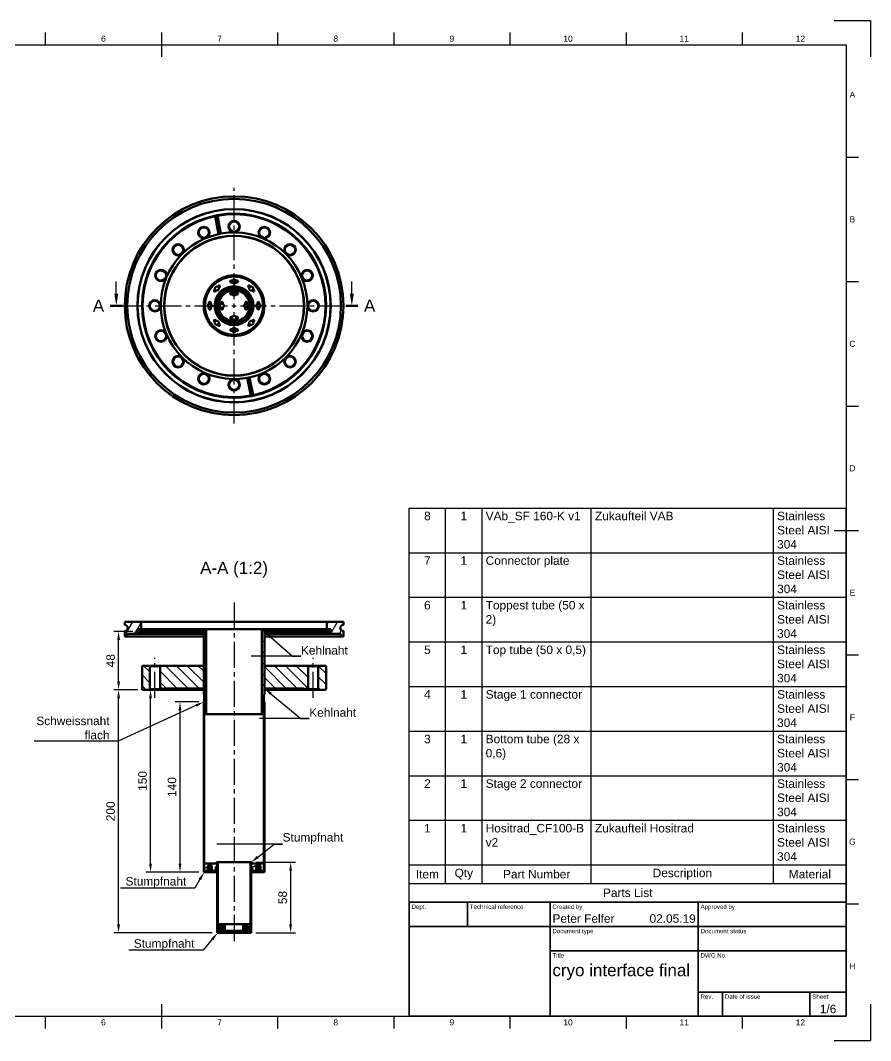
# Model space of a CAD drawing. Header units: millimetres. Extents: x 0 to 594, y 0 to 420.
# Drawn here: x 243.9 to 594, y 0 to 420 of the extents above; entities that cross this region are included whole.
import ezdxf
from ezdxf import colors
from ezdxf.entities.mleader import LeaderData, LeaderLine
from ezdxf.enums import TextEntityAlignment as Align
from ezdxf.math import Vec2, Vec3

# ---------------------------------------------------------------- set-up
doc = ezdxf.new("R2010")
doc.units = ezdxf.units.MM
doc.header["$LTSCALE"] = 0.75
doc.linetypes.add('CENTER2', pattern=[28.575, 19.05, -3.175, 3.175, -3.175])
for name, color, linetype, lineweight in [('Border', 7, 'Continuous', 25), ('FD_Dimensions', 7, 'Continuous', 25), ('Hatching', 7, 'Continuous', 25), ('Leaders', 7, 'Continuous', 25), ('Parts Lists', 7, 'Continuous', 25), ('Section Lines', 7, 'Continuous', 25), ('Smart Centers', 7, 'CENTER2', 25), ('TitleBlock', 7, 'Continuous', 35), ('View Labels', 7, 'Continuous', 25), ('Visible', 7, 'Continuous', 50)]:
    doc.layers.add(name, color=color, linetype=linetype, lineweight=lineweight)
doc.styles.add('FusionTitle', font='')
doc.styles.get("Standard").update_dxf_attribs({"font": 'arial.ttf'})
doc.styles.get('FusionTitle').set_extended_font_data('Arial Unicode MS')
doc.dimstyles.new('Dim-ISO-25', dxfattribs={"dimtxt": 3.5, "dimasz": 3.5, "dimexe": 2, "dimexo": 2, "dimgap": 1.5, "dimtad": 1, "dimzin": 12, "dimdsep": 46, "dimtxsty": 'Standard', "dimcen": 0, "dimazin": 3, "dimtp": 0.1, "dimtm": 0.1, "dimtfac": 0.714, "dimtmove": 0, "dimatfit": 3, "dimfxl": 1, "dimtzin": 12, "dimarcsym": 0})

# ---------------------------------------------------------------- blocks, each defined once
blk = doc.blocks.new('ISO_TITLEBLOCK')
at = {"layer": 'TitleBlock'}
for p, q in [((0, 47), (-180, 47)), ((-180, 47), (-180, 0)), ((-156, 37), (-156, 47)), ((-122, 0), (-122, 47)), ((-61, 0), (-61, 47)), ((0, 0), (0, 47)), ((-180, 37), (0, 37)), ((-122, 27), (0, 27)), ((-61, 10), (0, 10)), ((-51, 0), (-51, 10)), ((-15, 0), (-15, 10)), ((-180, 0), (0, 0))]:
    blk.add_line(p, q, dxfattribs=at)
at = {"layer": 'TitleBlock', "style": 'FusionTitle'}
for s, p in [('Dept.', (-179, 46)), ('Technical reference', (-155, 46)), ('Created by', (-121, 46)), ('Approved by', (-60, 46)), ('Document type', (-121, 36)), ('Document status', (-60, 36)), ('Title', (-121, 26)), ('DWG No.', (-60, 26)), ('Rev.', (-60, 9)), ('Date of issue', (-50, 9)), ('Sheet', (-14, 9))]:
    blk.add_text(s, height=1.8, dxfattribs=at).set_placement(p, align=Align.TOP_LEFT)
for tag, p, height in [('DEPT', (-179, 38.5), 3.5), ('TECHNICAL_REFERENCE', (-155, 38.5), 3.5), ('CREATED_BY', (-121, 38.5), 3.5), ('APPROVED_BY', (-60, 38.5), 3.5), ('DOCUMENT_TYPE', (-121, 28.5), 3.5), ('DOCUMENT_STATUS', (-60, 28.5), 3.5), ('TITLE_1', (-121, 16.5), 5), ('TITLE_2', (-121, 9), 5), ('TITLE_3', (-121, 1.5), 5), ('DATE_OF_ISSUE', (-50, 1.5), 3.5)]:
    blk.add_attdef(tag, p, '', height=height, dxfattribs=at)
for tag, p in [('CREATED_DATE', (-62, 38.5)), ('APPROVED_DATE', (-1, 38.5))]:
    blk.add_attdef(tag, text='', height=3.5, dxfattribs=at).set_placement(p, align=Align.RIGHT)
for tag, height, p in [('DRAWING_NUMBER', 5, (-30.5, 16.6)), ('REV', 3.5, (-56, 3.1)), ('SHEET', 3.5, (-7.5, 3.1))]:
    blk.add_attdef(tag, text='', height=height, dxfattribs=at).set_placement(p, align=Align.MIDDLE)
blk = doc.blocks.new('*U5')
at = {"layer": 'Smart Centers', "color": 0, "ltscale": 0.75, "transparency": 16777216}
for p, q in [((0, 2.678906), (0, 48.5)), ((-48.5, 0), (-2.678906, 0)), ((2.678906, 0), (48.5, 0)), ((0, -48.5), (0, -2.678906))]:
    blk.add_line(p, q, dxfattribs=at)
at = {"layer": 'Smart Centers', "color": 0, "linetype": 'Continuous', "ltscale": 0.75, "transparency": 16777216}
for p, q in [((-0.892969, 0), (0.892969, 0)), ((0, -0.892969), (0, 0.892969))]:
    blk.add_line(p, q, dxfattribs=at)
blk = doc.blocks.new('ISO_A2_SHEET')
at = {"layer": 'Border'}
for p, q in [((579, 420), (594, 420)), ((594, 420), (594, 405)), ((254.1667, 415), (254.1667, 410)), ((302, 415), (302, 405)), ((349.8333, 415), (349.8333, 410)), ((397.6666, 415), (397.6666, 410)), ((445.4999, 415), (445.4999, 410)), ((493.3332, 415), (493.3332, 410)), ((541.1665, 415), (541.1665, 410)), ((20, 410), (584, 410)), ((584, 410), (584, 10)), ((584, 363.75), (589, 363.75)), ((584, 312.5), (589, 312.5)), ((584, 261.25), (589, 261.25)), ((579, 210), (589, 210)), ((584, 158.75), (589, 158.75)), ((584, 107.5), (589, 107.5)), ((584, 56.25), (589, 56.25)), ((302, 15), (302, 5)), ((594, 15), (594, 0)), ((20, 10), (584, 10)), ((254.1667, 10), (254.1667, 5)), ((349.8333, 10), (349.8333, 5)), ((397.6666, 10), (397.6666, 5)), ((445.4999, 10), (445.4999, 5)), ((493.3332, 10), (493.3332, 5)), ((541.1665, 10), (541.1665, 5)), ((579, 0), (594, 0))]:
    blk.add_line(p, q, dxfattribs=at)
at = {"layer": 'Border', "style": 'FusionTitle'}
for s, p in [('6', (278.08335, 412.5)), ('7', (325.91665, 412.5)), ('8', (373.74995, 412.5)), ('9', (421.58325, 412.5)), ('10', (469.41655, 412.5)), ('11', (517.24985, 412.5)), ('12', (565.08315, 412.5)), ('A', (586.5, 389.375)), ('B', (586.5, 338.125)), ('C', (586.5, 286.875)), ('D', (586.5, 235.625)), ('E', (586.5, 184.375)), ('F', (586.5, 133.125)), ('G', (586.5, 81.875)), ('H', (586.5, 30.625)), ('6', (278.08335, 7.5)), ('7', (325.91665, 7.5)), ('8', (373.74995, 7.5)), ('9', (421.58325, 7.5)), ('10', (469.41655, 7.5)), ('11', (517.24985, 7.5)), ('12', (565.08315, 7.5))]:
    blk.add_text(s, height=2.5, dxfattribs=at).set_placement(p, align=Align.MIDDLE)
blk = doc.blocks.new('*T7')
at = {"layer": 'Parts Lists', "color": 0, "linetype": 'ByBlock', "lineweight": -2, "transparency": 16777216}
for p, q in [((0, 162.232833), (180, 162.232833)), ((0, 0), (0, 162.232833)), ((15, 7.666667), (15, 162.232833)), ((30, 7.666667), (30, 162.232833)), ((75, 7.666667), (75, 162.232833)), ((150, 7.666667), (150, 162.232833)), ((180, 0), (180, 162.232833)), ((0, 143.870396), (180, 143.870396)), ((0, 125.507958), (180, 125.507958)), ((0, 107.145521), (180, 107.145521)), ((0, 88.783083), (180, 88.783083)), ((0, 70.420646), (180, 70.420646)), ((0, 52.058208), (180, 52.058208)), ((0, 33.695771), (180, 33.695771)), ((0, 15.333333), (180, 15.333333)), ((0, 7.666667), (180, 7.666667)), ((0, 0), (180, 0))]:
    blk.add_line(p, q, dxfattribs=at)
at = {"layer": 'Parts Lists', "color": 0, "transparency": 16777216, "char_height": 3.5}
for s, insert, width, attachment_point in [('8', (7.5, 160.732833), 12, 2), ('1', (22.5, 160.732833), 12, 2), ('VAb_SF 160-K v1', (31.5, 160.732833), 42, 1), ('Zukaufteil VAB', (76.5, 160.732833), 72, 1), ('Stainless Steel AISI 304', (151.5, 160.732833), 27, 1), ('7', (7.5, 142.370396), 12, 2), ('1', (22.5, 142.370396), 12, 2), ('Connector plate', (31.5, 142.370396), 42, 1), ('Stainless Steel AISI 304', (151.5, 142.370396), 27, 1), ('6', (7.5, 124.007958), 12, 2), ('1', (22.5, 124.007958), 12, 2), ('Toppest tube (50 x 2)', (31.5, 124.007958), 42, 1), ('Stainless Steel AISI 304', (151.5, 124.007958), 27, 1), ('5', (7.5, 105.645521), 12, 2), ('1', (22.5, 105.645521), 12, 2), ('Top tube (50 x 0,5)', (31.5, 105.645521), 42, 1), ('Stainless Steel AISI 304', (151.5, 105.645521), 27, 1), ('4', (7.5, 87.283083), 12, 2), ('1', (22.5, 87.283083), 12, 2), ('Stage 1 connector', (31.5, 87.283083), 42, 1), ('Stainless Steel AISI 304', (151.5, 87.283083), 27, 1), ('3', (7.5, 68.920646), 12, 2), ('1', (22.5, 68.920646), 12, 2), ('Bottom tube (28 x 0,6)', (31.5, 68.920646), 42, 1), ('Stainless Steel AISI 304', (151.5, 68.920646), 27, 1), ('2', (7.5, 50.558208), 12, 2), ('1', (22.5, 50.558208), 12, 2), ('Stage 2 connector', (31.5, 50.558208), 42, 1), ('Stainless Steel AISI 304', (151.5, 50.558208), 27, 1), ('1', (7.5, 32.195771), 12, 2), ('1', (22.5, 32.195771), 12, 2), ('Hositrad_CF100-B v2', (31.5, 32.195771), 42, 1), ('Zukaufteil Hositrad', (76.5, 32.195771), 72, 1), ('Stainless Steel AISI 304', (151.5, 32.195771), 27, 1), ('Item', (7.5, 11.5), 12, 5), ('Qty', (22.5, 11.5), 12, 5), ('Part Number', (52.5, 11.5), 42, 5), ('Description', (112.5, 11.5), 72, 5), ('Material', (165, 11.5), 27, 5), ('Parts List', (90, 3.833333), 177, 5)]:
    blk.add_mtext(s, dxfattribs=dict(at, insert=insert, width=width, attachment_point=attachment_point))
blk = doc.blocks.new('*U9')
at = {"layer": 'Smart Centers', "color": 0, "ltscale": 0.75, "transparency": 16777216}
blk.add_line((0, 75.900145), (0, -64.41277), dxfattribs=at)
blk = doc.blocks.new('*D18')
at = {"layer": 'Defpoints', "color": 0, "transparency": 16777216}
for p in [(319.396125, 139.396364), (309.625062, 69.396364), (319.396125, 69.396364)]:
    blk.add_point(p, dxfattribs=at)
at = {"layer": 'FD_Dimensions', "lineweight": -2, "transparency": 16777216}
for p, q in [((317.396125, 139.396364), (307.625062, 139.396364)), ((309.625062, 135.896364), (309.625062, 72.896364)), ((317.396125, 69.396364), (307.625062, 69.396364))]:
    blk.add_line(p, q, dxfattribs=at)
at = {"layer": 'FD_Dimensions', "transparency": 16777216}
for points in [[(309.041729, 135.896364), (310.208395, 135.896364), (309.625062, 139.396364)], [(309.041729, 72.896364), (310.208395, 72.896364), (309.625062, 69.396364)]]:
    blk.add_solid(points, dxfattribs=at)
at = {"layer": 'FD_Dimensions', "color": 0, "transparency": 16777216, "insert": (306.338057, 104.396364), "char_height": 3.5, "attachment_point": 5, "rotation": 90}
blk.add_mtext('140', dxfattribs=at)
blk = doc.blocks.new('*D19')
at = {"layer": 'Defpoints', "color": 0, "transparency": 16777216}
for p in [(338.896125, 73.396364), (338.896125, 44.396364), (355.184186, 44.396364)]:
    blk.add_point(p, dxfattribs=at)
at = {"layer": 'FD_Dimensions', "lineweight": -2, "transparency": 16777216}
for p, q in [((340.896125, 73.396364), (357.184186, 73.396364)), ((355.184186, 69.896364), (355.184186, 47.896364)), ((340.896125, 44.396364), (357.184186, 44.396364))]:
    blk.add_line(p, q, dxfattribs=at)
at = {"layer": 'FD_Dimensions', "transparency": 16777216}
for points in [[(354.600853, 69.896364), (355.767519, 69.896364), (355.184186, 73.396364)], [(354.600853, 47.896364), (355.767519, 47.896364), (355.184186, 44.396364)]]:
    blk.add_solid(points, dxfattribs=at)
at = {"layer": 'FD_Dimensions', "color": 0, "transparency": 16777216, "insert": (351.897181, 58.896364), "char_height": 3.5, "attachment_point": 5, "rotation": 90}
blk.add_mtext('58', dxfattribs=at)
blk = doc.blocks.new('*D20')
at = {"layer": 'Defpoints', "color": 0, "transparency": 16777216}
for p in [(296.971125, 144.396364), (297.508379, 144.396364), (319.396125, 69.396364)]:
    blk.add_point(p, dxfattribs=at)
at = {"layer": 'FD_Dimensions', "lineweight": -2, "transparency": 16777216}
for p, q in [((298.971125, 144.396364), (299.508379, 144.396364)), ((297.508379, 72.896364), (297.508379, 140.896364)), ((317.396125, 69.396364), (295.508379, 69.396364))]:
    blk.add_line(p, q, dxfattribs=at)
at = {"layer": 'FD_Dimensions', "transparency": 16777216}
for points in [[(296.925046, 140.896364), (298.091712, 140.896364), (297.508379, 144.396364)], [(296.925046, 72.896364), (298.091712, 72.896364), (297.508379, 69.396364)]]:
    blk.add_solid(points, dxfattribs=at)
at = {"layer": 'FD_Dimensions', "color": 0, "transparency": 16777216, "insert": (294.221374, 106.896364), "char_height": 3.5, "attachment_point": 5, "rotation": 90}
blk.add_mtext('150', dxfattribs=at)
blk = doc.blocks.new('*D21')
at = {"layer": 'Defpoints', "color": 0, "transparency": 16777216}
for p in [(284.34663, 144.396364), (294.246125, 144.396364), (324.896125, 44.396364)]:
    blk.add_point(p, dxfattribs=at)
at = {"layer": 'FD_Dimensions', "lineweight": -2, "transparency": 16777216}
for p, q in [((292.246125, 144.396364), (282.34663, 144.396364)), ((284.34663, 47.896364), (284.34663, 140.896364)), ((322.896125, 44.396364), (282.34663, 44.396364))]:
    blk.add_line(p, q, dxfattribs=at)
at = {"layer": 'FD_Dimensions', "transparency": 16777216}
for points in [[(283.763297, 140.896364), (284.929963, 140.896364), (284.34663, 144.396364)], [(283.763297, 47.896364), (284.929963, 47.896364), (284.34663, 44.396364)]]:
    blk.add_solid(points, dxfattribs=at)
at = {"layer": 'FD_Dimensions', "color": 0, "transparency": 16777216, "insert": (281.059625, 94.396364), "char_height": 3.5, "attachment_point": 5, "rotation": 90}
blk.add_mtext('200', dxfattribs=at)
blk = doc.blocks.new('*D22')
at = {"layer": 'Defpoints', "color": 0, "transparency": 16777216}
for p in [(284.34663, 168.396364), (292.146125, 168.396364), (294.246125, 144.396364)]:
    blk.add_point(p, dxfattribs=at)
at = {"layer": 'FD_Dimensions', "lineweight": -2, "transparency": 16777216}
for p, q in [((290.146125, 168.396364), (282.34663, 168.396364)), ((284.34663, 147.896364), (284.34663, 164.896364)), ((292.246125, 144.396364), (282.34663, 144.396364))]:
    blk.add_line(p, q, dxfattribs=at)
at = {"layer": 'FD_Dimensions', "transparency": 16777216}
for points in [[(283.763297, 164.896364), (284.929963, 164.896364), (284.34663, 168.396364)], [(283.763297, 147.896364), (284.929963, 147.896364), (284.34663, 144.396364)]]:
    blk.add_solid(points, dxfattribs=at)
at = {"layer": 'FD_Dimensions', "color": 0, "transparency": 16777216, "insert": (281.059625, 156.396364), "char_height": 3.5, "attachment_point": 5, "rotation": 90}
blk.add_mtext('48', dxfattribs=at)
blk = doc.blocks.new('*U15')
at = {"layer": 'Smart Centers', "color": 0, "ltscale": 0.75, "transparency": 16777216}
blk.add_line((0, -8.225), (0, 8.225), dxfattribs=at)
blk = doc.blocks.new('*U16')
at = {"layer": 'Smart Centers', "color": 0, "ltscale": 0.75, "transparency": 16777216}
blk.add_line((0, -8.225), (0, 8.225), dxfattribs=at)

msp = doc.modelspace()

# ---------------------------------------------------------------- hatches: boundary and pattern name
at = {"layer": 'Hatching'}
h = msp.add_hatch(dxfattribs=at)
h.set_pattern_fill('ANSI31', color=256, angle=15, style=0)
edge = h.paths.add_edge_path(flags=0)
edge.add_line((287.8961, 167.3964), (292.0961, 167.3964))
edge.add_line((292.0961, 167.3964), (292.0961, 169.3964))
edge.add_line((292.0961, 169.3964), (292.1461, 169.3964))
edge.add_line((292.1461, 169.3964), (293.6461, 169.3964))
edge.add_line((293.6461, 169.3964), (293.6461, 172.3964))
edge.add_line((293.6461, 172.3964), (286.8961, 172.3964))
edge.add_line((286.8961, 172.3964), (286.8961, 171.1464))
edge.add_ellipse((286.8961, 169.8964), major_axis=(0, 1.25), ratio=1, start_angle=180, end_angle=360, ccw=False)
edge.add_line((286.8961, 168.6464), (286.8961, 166.3964))
edge.add_line((286.8961, 166.3964), (287.8961, 166.3964))
edge.add_line((287.8961, 166.3964), (287.8961, 167.3964))
edge = h.paths.add_edge_path(flags=0)
edge.add_line((371.6961, 167.3964), (375.8961, 167.3964))
edge.add_line((375.8961, 167.3964), (375.8961, 166.3964))
edge.add_line((375.8961, 166.3964), (376.8961, 166.3964))
edge.add_line((376.8961, 166.3964), (376.8961, 168.6464))
edge.add_ellipse((376.8961, 169.8964), major_axis=(0, -1.25), ratio=1, start_angle=180, end_angle=360, ccw=False)
edge.add_line((376.8961, 171.1464), (376.8961, 172.3964))
edge.add_line((376.8961, 172.3964), (370.1461, 172.3964))
edge.add_line((370.1461, 172.3964), (370.1461, 169.3964))
edge.add_line((370.1461, 169.3964), (371.6461, 169.3964))
edge.add_line((371.6461, 169.3964), (371.6961, 169.3964))
edge.add_line((371.6961, 169.3964), (371.6961, 167.3964))
h = msp.add_hatch(dxfattribs=at)
h.set_pattern_fill('ANSI31', color=256, angle=90, style=0)
h.paths.add_polyline_path([(292.1461, 168.3964), (319.3961, 168.3964), (319.3961, 169.3964), (293.6461, 169.3964), (292.1461, 169.3964)], flags=0)
h.paths.add_polyline_path([(344.3961, 168.3964), (371.6461, 168.3964), (371.6461, 169.3964), (370.1461, 169.3964), (344.3961, 169.3964)], flags=0)
h = msp.add_hatch(dxfattribs=at)
h.set_pattern_fill('ANSI31', color=256, style=0)
h.paths.add_polyline_path([(319.3961, 142.4964), (319.6461, 142.4964), (319.6461, 139.3964), (319.6461, 134.3964), (320.3961, 134.3964), (320.3961, 169.3964), (319.3961, 169.3964), (319.3961, 168.3964), (319.3961, 154.3464), (319.3961, 144.9964)], flags=0)
h.paths.add_polyline_path([(344.1461, 142.4964), (344.3961, 142.4964), (344.3961, 144.9964), (344.3961, 154.3464), (344.3961, 168.3964), (344.3961, 169.3964), (343.3961, 169.3964), (343.3961, 134.3964), (344.1461, 134.3964), (344.1461, 139.3964)], flags=0)
h = msp.add_hatch(dxfattribs=at)
h.set_pattern_fill('ANSI31', color=256, angle=90, style=0)
edge = h.paths.add_edge_path(flags=0)
edge.add_line((362.1211, 144.3964), (362.3711, 144.6464))
edge.add_line((362.3711, 144.6464), (362.3711, 154.0964))
edge.add_line((362.3711, 154.0964), (362.1211, 154.3464))
edge.add_line((362.1211, 154.3464), (344.3961, 154.3464))
edge.add_line((344.3961, 154.3464), (344.3961, 144.9964))
edge.add_line((344.3961, 144.9964), (360.6119, 144.9964))
edge.add_line((360.6119, 144.9964), (360.7211, 144.6964))
edge.add_line((360.7211, 144.6964), (361.9369, 145.1389))
edge.add_ellipse((361.9711, 145.0449), major_axis=(-0.0342, 0.094), ratio=1, start_angle=250, end_angle=360, ccw=False)
edge.add_line((362.0711, 145.0449), (362.0711, 144.3964))
edge.add_line((362.0711, 144.3964), (362.1211, 144.3964))
edge = h.paths.add_edge_path(flags=0)
edge.add_line((301.4211, 144.6464), (301.6711, 144.3964))
edge.add_line((301.6711, 144.3964), (301.7211, 144.3964))
edge.add_line((301.7211, 144.3964), (301.7211, 145.0449))
edge.add_ellipse((301.8211, 145.0449), major_axis=(-0.1, 0), ratio=1, start_angle=250, end_angle=360, ccw=False)
edge.add_line((301.8553, 145.1389), (303.0711, 144.6964))
edge.add_line((303.0711, 144.6964), (303.1803, 144.9964))
edge.add_line((303.1803, 144.9964), (319.3961, 144.9964))
edge.add_line((319.3961, 144.9964), (319.3961, 154.3464))
edge.add_line((319.3961, 154.3464), (301.6711, 154.3464))
edge.add_line((301.6711, 154.3464), (301.4211, 154.0964))
edge.add_line((301.4211, 154.0964), (301.4211, 144.6464))
h.paths.add_polyline_path([(369.7961, 154.0964), (369.5461, 154.3464), (366.8211, 154.3464), (366.5711, 154.0964), (366.5711, 144.6464), (366.8211, 144.3964), (369.5461, 144.3964), (369.7961, 144.6464)], flags=0)
h.paths.add_polyline_path([(294.2461, 154.3464), (293.9961, 154.0964), (293.9961, 144.6464), (294.2461, 144.3964), (296.9711, 144.3964), (297.2211, 144.6464), (297.2211, 154.0964), (296.9711, 154.3464)], flags=0)
h = msp.add_hatch(dxfattribs=at)
h.set_pattern_fill('ANSI31', color=256, angle=105, style=0)
h.paths.add_polyline_path([(344.3961, 69.3964), (344.3961, 139.3964), (344.1461, 139.3964), (344.1461, 134.3964), (344.1461, 72.8964), (344.1461, 69.3964)], flags=0)
h.paths.add_polyline_path([(319.3961, 139.3964), (319.3961, 69.3964), (319.6461, 69.3964), (319.6461, 72.8964), (319.6461, 134.3964), (319.6461, 139.3964)], flags=0)
h = msp.add_hatch(dxfattribs=at)
h.set_pattern_fill('ANSI31', color=256, angle=-15, style=0)
h.paths.add_polyline_path([(339.1461, 73.3964), (338.8961, 73.3964), (338.8961, 71.8964), (339.3961, 71.3964), (339.3961, 70.3964), (339.8961, 69.8964), (341.0631, 69.8964), (341.0631, 71.8964), (341.8961, 72.3969), (342.7291, 71.8964), (342.7291, 69.8964), (343.8961, 69.8964), (343.8961, 69.3964), (344.1461, 69.3964), (344.1461, 72.8964), (339.1461, 72.8964)], flags=0)
h.paths.add_polyline_path([(324.8961, 73.3964), (324.6461, 73.3964), (324.6461, 72.8964), (319.6461, 72.8964), (319.6461, 69.3964), (319.8961, 69.3964), (319.8961, 69.8964), (321.0631, 69.8964), (321.0631, 71.8964), (321.8961, 72.3969), (322.7291, 71.8964), (322.7291, 69.8964), (323.8961, 69.8964), (324.3961, 70.3964), (324.3961, 71.3964), (324.8961, 71.8964)], flags=0)
h = msp.add_hatch(dxfattribs=at)
h.set_pattern_fill('ANSI31', color=256, angle=75, style=0)
h.paths.add_polyline_path([(324.8961, 44.3964), (325.1961, 44.3964), (325.1961, 45.8964), (325.1961, 73.3964), (324.8961, 73.3964), (324.8961, 71.8964)], flags=0)
h.paths.add_polyline_path([(338.5961, 44.3964), (338.8961, 44.3964), (338.8961, 71.8964), (338.8961, 73.3964), (338.5961, 73.3964), (338.5961, 45.8964)], flags=0)
h = msp.add_hatch(dxfattribs=at)
h.set_pattern_fill('ANSI31', color=256, angle=15, style=0)
h.paths.add_polyline_path([(335.6461, 45.1464), (328.1461, 45.1464), (328.1461, 47.8964), (325.4461, 47.8964), (325.4461, 45.8964), (325.1961, 45.8964), (325.1961, 44.3964), (325.4961, 44.3964), (325.4961, 44.8964), (326.0631, 44.8964), (326.0631, 46.8964), (326.8961, 47.3969), (327.7291, 46.8964), (327.7291, 44.8964), (336.0631, 44.8964), (336.0631, 46.8964), (336.8961, 47.3969), (337.7291, 46.8964), (337.7291, 44.8964), (338.2961, 44.8964), (338.2961, 44.3964), (338.5961, 44.3964), (338.5961, 45.8964), (338.3461, 45.8964), (338.3461, 47.8964), (335.6461, 47.8964)], flags=0)

# ---------------------------------------------------------------- linework, layer by layer
at = {"layer": 'Section Lines'}
for p, q in [((283.3961, 307.5407), (283.3961, 312.5407)), ((380.3961, 307.5407), (380.3961, 312.5407))]:
    msp.add_line(p, q, dxfattribs=at)
at = {"layer": 'Section Lines', "lineweight": 50}
for p, q in [((280.8961, 302.5407), (285.8961, 302.5407)), ((382.8961, 302.5407), (377.8961, 302.5407))]:
    msp.add_line(p, q, dxfattribs=at)
at = {"layer": 'Section Lines'}
for points in [[(284.2295, 307.5407), (283.3961, 302.5407), (282.5628, 307.5407)], [(381.2295, 307.5407), (380.3961, 302.5407), (379.5628, 307.5407)]]:
    msp.add_solid(points, dxfattribs=at)
at = {"layer": 'Visible', "extrusion": (-1e-16, -1, 0)}
for p, q in [((324.0125, 339.6117), (324.0612, 339.3665)), ((324.0612, 339.3665), (325.5197, 332.0343)), ((324.9932, 339.8068), (325.042, 339.5616)), ((325.042, 339.5616), (326.5005, 332.2294)), ((330.6461, 312.9157), (331.1523, 312.9157)), ((331.1523, 312.1657), (330.6461, 312.1657)), ((332.6399, 312.9157), (333.1461, 312.9157)), ((333.1461, 312.1657), (332.6399, 312.1657)), ((323.676, 308.9931), (324.0339, 309.351)), ((324.5643, 308.8207), (324.2063, 308.4627)), ((325.0858, 310.4029), (325.4438, 310.7608)), ((325.9741, 310.2305), (325.6162, 309.8726)), ((330.6461, 307.9157), (331.1523, 307.9157)), ((331.1523, 307.1657), (330.6461, 307.1657)), ((332.6399, 307.9157), (333.1461, 307.9157)), ((333.1461, 307.1657), (332.6399, 307.1657)), ((338.1761, 309.8726), (337.8181, 310.2305)), ((338.3485, 310.7608), (338.7064, 310.4029)), ((339.5859, 308.4627), (339.228, 308.8207)), ((339.7583, 309.351), (340.1162, 308.9931)), ((321.5211, 303.2845), (321.5211, 303.7907)), ((322.2711, 303.7907), (322.2711, 303.2845)), ((326.5211, 303.2845), (326.5211, 303.7907)), ((327.2711, 303.7907), (327.2711, 303.2845)), ((336.5211, 303.2845), (336.5211, 303.7907)), ((337.2711, 303.7907), (337.2711, 303.2845)), ((341.5211, 303.2845), (341.5211, 303.7907)), ((342.2711, 303.7907), (342.2711, 303.2845)), ((321.5211, 301.2907), (321.5211, 301.7969)), ((322.2711, 301.7969), (322.2711, 301.2907)), ((326.5211, 301.2907), (326.5211, 301.7969)), ((327.2711, 301.7969), (327.2711, 301.2907)), ((336.5211, 301.2907), (336.5211, 301.7969)), ((337.2711, 301.7969), (337.2711, 301.2907)), ((341.5211, 301.2907), (341.5211, 301.7969)), ((342.2711, 301.7969), (342.2711, 301.2907)), ((324.0339, 295.7304), (323.676, 296.0884)), ((324.2063, 296.6187), (324.5643, 296.2608)), ((325.4438, 294.3206), (325.0858, 294.6785)), ((325.6162, 295.2088), (325.9741, 294.8509)), ((330.6461, 297.9157), (331.1523, 297.9157)), ((331.1523, 297.1657), (330.6461, 297.1657)), ((332.6399, 297.9157), (333.1461, 297.9157)), ((333.1461, 297.1657), (332.6399, 297.1657)), ((337.8181, 294.8509), (338.1761, 295.2088)), ((338.7064, 294.6785), (338.3485, 294.3206)), ((339.228, 296.2608), (339.5859, 296.6187)), ((340.1162, 296.0884), (339.7583, 295.7304)), ((330.6461, 292.9157), (331.1523, 292.9157)), ((331.1523, 292.1657), (330.6461, 292.1657)), ((332.6399, 292.9157), (333.1461, 292.9157)), ((333.1461, 292.1657), (332.6399, 292.1657)), ((339.731, 265.7149), (338.2726, 273.0471)), ((338.7502, 265.5199), (337.2918, 272.852)), ((338.799, 265.2746), (338.7502, 265.5199)), ((339.7798, 265.4697), (339.731, 265.7149))]:
    msp.add_line(p, q, dxfattribs=at)
at = {"layer": 'Visible', "extrusion": (0, 0, -1)}
for p, q in [((286.8961, 172.3964), (286.8961, 171.1464)), ((293.6461, 172.3964), (286.8961, 172.3964)), ((293.6461, 169.3964), (293.6461, 172.3964)), ((293.6461, 172.3964), (370.1461, 172.3964)), ((370.1461, 172.3964), (370.1461, 169.3964)), ((376.8961, 172.3964), (370.1461, 172.3964)), ((376.8961, 171.1464), (376.8961, 172.3964)), ((286.8961, 168.6464), (286.8961, 166.3964)), ((292.0961, 169.3964), (293.6461, 169.3964)), ((292.0961, 167.3964), (292.0961, 169.3964)), ((292.1461, 169.3964), (292.1461, 168.3964)), ((319.3961, 169.3964), (292.1461, 169.3964)), ((292.1461, 168.3964), (319.3961, 168.3964)), ((319.3961, 168.3964), (319.3961, 169.3964)), ((319.3961, 169.3964), (319.3961, 142.4964)), ((320.3961, 169.3964), (319.3961, 169.3964)), ((320.3961, 134.3964), (320.3961, 169.3964)), ((320.3961, 169.3964), (343.3961, 169.3964)), ((343.3961, 169.3964), (343.3961, 134.3964)), ((344.3961, 169.3964), (343.3961, 169.3964)), ((344.3961, 169.3964), (344.3961, 168.3964)), ((371.6461, 169.3964), (344.3961, 169.3964)), ((344.3961, 142.4964), (344.3961, 169.3964)), ((344.3961, 168.3964), (371.6461, 168.3964)), ((370.1461, 169.3964), (371.6961, 169.3964)), ((371.6461, 168.3964), (371.6461, 169.3964)), ((371.6961, 169.3964), (371.6961, 167.3964)), ((376.8961, 166.3964), (376.8961, 168.6464)), ((286.8961, 166.3964), (287.8961, 166.3964)), ((287.8961, 166.3964), (287.8961, 167.3964)), ((287.8961, 167.3964), (292.0961, 167.3964)), ((287.8961, 166.3964), (319.3961, 166.3964)), ((292.0961, 167.3964), (319.3961, 167.3964)), ((344.3961, 167.3964), (371.6961, 167.3964)), ((344.3961, 166.3964), (375.8961, 166.3964)), ((371.6961, 167.3964), (375.8961, 167.3964)), ((375.8961, 167.3964), (375.8961, 166.3964)), ((375.8961, 166.3964), (376.8961, 166.3964)), ((294.2461, 154.3464), (293.9961, 154.0964)), ((293.9961, 154.0964), (293.9961, 144.6464)), ((296.9711, 154.3464), (294.2461, 154.3464)), ((296.9711, 154.3464), (301.6711, 154.3464)), ((297.2211, 154.0964), (296.9711, 154.3464)), ((301.4211, 154.0964), (297.2211, 154.0964)), ((297.2211, 144.6464), (297.2211, 154.0964)), ((301.6711, 154.3464), (301.4211, 154.0964)), ((301.4211, 154.0964), (301.4211, 144.6464)), ((319.3961, 154.3464), (301.6711, 154.3464)), ((319.3961, 144.9964), (319.3961, 154.3464)), ((344.3961, 154.3464), (344.3961, 144.9964)), ((362.1211, 154.3464), (344.3961, 154.3464)), ((362.3711, 154.0964), (362.1211, 154.3464)), ((362.1211, 154.3464), (366.8211, 154.3464)), ((366.5711, 154.0964), (362.3711, 154.0964)), ((362.3711, 144.6464), (362.3711, 154.0964)), ((366.8211, 154.3464), (366.5711, 154.0964)), ((366.5711, 154.0964), (366.5711, 144.6464)), ((369.5461, 154.3464), (366.8211, 154.3464)), ((369.7961, 154.0964), (369.5461, 154.3464)), ((369.7961, 144.6464), (369.7961, 154.0964)), ((293.9961, 144.6464), (294.2461, 144.3964)), ((294.2461, 144.3964), (296.9711, 144.3964)), ((296.9711, 144.3964), (297.2211, 144.6464)), ((301.6711, 144.3964), (296.9711, 144.3964)), ((297.2211, 144.6464), (301.4211, 144.6464)), ((301.4211, 144.6464), (301.6711, 144.3964)), ((301.6711, 144.3964), (301.7211, 144.3964)), ((301.7211, 144.3964), (301.7211, 145.0449)), ((301.7211, 144.3964), (319.3961, 144.3964)), ((301.8553, 145.1389), (303.0711, 144.6964)), ((303.0711, 144.6964), (303.1803, 144.9964)), ((303.0711, 144.6964), (319.3961, 144.6964)), ((303.1803, 144.9964), (319.3961, 144.9964)), ((344.3961, 144.9964), (360.6119, 144.9964)), ((344.3961, 144.6964), (360.7211, 144.6964)), ((344.3961, 144.3964), (362.0711, 144.3964)), ((360.6119, 144.9964), (360.7211, 144.6964)), ((360.7211, 144.6964), (361.9369, 145.1389)), ((362.0711, 145.0449), (362.0711, 144.3964)), ((362.0711, 144.3964), (362.1211, 144.3964)), ((362.1211, 144.3964), (362.3711, 144.6464)), ((366.8211, 144.3964), (362.1211, 144.3964)), ((362.3711, 144.6464), (366.5711, 144.6464)), ((366.5711, 144.6464), (366.8211, 144.3964)), ((366.8211, 144.3964), (369.5461, 144.3964)), ((369.5461, 144.3964), (369.7961, 144.6464)), ((319.3961, 142.4964), (319.6461, 142.4964)), ((319.6461, 139.3964), (319.3961, 139.3964)), ((319.3961, 139.3964), (319.3961, 69.3964)), ((319.6461, 142.4964), (319.6461, 134.3964)), ((319.6461, 69.3964), (319.6461, 139.3964)), ((344.1461, 134.3964), (344.1461, 142.4964)), ((344.1461, 142.4964), (344.3961, 142.4964)), ((344.1461, 139.3964), (344.1461, 69.3964)), ((344.3961, 139.3964), (344.1461, 139.3964)), ((344.3961, 69.3964), (344.3961, 139.3964)), ((319.6461, 134.3964), (320.3961, 134.3964)), ((320.3961, 134.3964), (343.3961, 134.3964)), ((343.3961, 134.3964), (344.1461, 134.3964)), ((319.6461, 72.8964), (319.6461, 69.3964)), ((324.6461, 72.8964), (319.6461, 72.8964)), ((321.0631, 71.8964), (321.8961, 72.3969)), ((321.0631, 69.8964), (321.0631, 71.8964)), ((321.5211, 71.8964), (321.0631, 71.8964)), ((321.5211, 69.8964), (321.5211, 71.8964)), ((322.2711, 71.8964), (321.5211, 71.8964)), ((321.8961, 72.3969), (322.7291, 71.8964)), ((322.2711, 71.8964), (322.2711, 69.8964)), ((322.7291, 71.8964), (322.2711, 71.8964)), ((322.7291, 71.8964), (322.7291, 69.8964)), ((324.3961, 71.3964), (324.8961, 71.8964)), ((324.6461, 73.3964), (324.6461, 72.8964)), ((324.8961, 73.3964), (324.6461, 73.3964)), ((324.8961, 71.8964), (324.8961, 73.3964)), ((324.8961, 73.3964), (324.8961, 44.3964)), ((325.1961, 73.3964), (324.8961, 73.3964)), ((325.1961, 73.3964), (338.5961, 73.3964)), ((325.1961, 44.3964), (325.1961, 73.3964)), ((338.5961, 73.3964), (338.5961, 44.3964)), ((338.8961, 73.3964), (338.5961, 73.3964)), ((338.8961, 73.3964), (338.8961, 71.8964)), ((339.1461, 73.3964), (338.8961, 73.3964)), ((338.8961, 44.3964), (338.8961, 73.3964)), ((338.8961, 71.8964), (339.3961, 71.3964)), ((339.1461, 72.8964), (339.1461, 73.3964)), ((344.1461, 72.8964), (339.1461, 72.8964)), ((341.0631, 71.8964), (341.8961, 72.3969)), ((341.0631, 69.8964), (341.0631, 71.8964)), ((341.5211, 71.8964), (341.0631, 71.8964)), ((341.5211, 69.8964), (341.5211, 71.8964)), ((342.2711, 71.8964), (341.5211, 71.8964)), ((341.8961, 72.3969), (342.7291, 71.8964)), ((342.2711, 71.8964), (342.2711, 69.8964)), ((342.7291, 71.8964), (342.2711, 71.8964)), ((342.7291, 71.8964), (342.7291, 69.8964)), ((344.1461, 69.3964), (344.1461, 72.8964)), ((319.3961, 69.3964), (319.6461, 69.3964)), ((319.6461, 69.3964), (319.8961, 69.3964)), ((319.8961, 69.8964), (321.0631, 69.8964)), ((319.8961, 69.3964), (319.8961, 69.8964)), ((319.8961, 69.3964), (324.8961, 69.3964)), ((321.5211, 69.8964), (321.0631, 69.8964)), ((322.2711, 69.8964), (321.5211, 69.8964)), ((322.7291, 69.8964), (322.2711, 69.8964)), ((322.7291, 69.8964), (323.8961, 69.8964)), ((323.8961, 69.8964), (324.3961, 70.3964)), ((323.8961, 69.8964), (324.8961, 69.8964)), ((324.3961, 71.3964), (324.8961, 71.3964)), ((324.3961, 70.3964), (324.3961, 71.3964)), ((324.8961, 70.3964), (324.3961, 70.3964)), ((338.8961, 71.3964), (339.3961, 71.3964)), ((339.3961, 70.3964), (338.8961, 70.3964)), ((338.8961, 69.8964), (339.8961, 69.8964)), ((338.8961, 69.3964), (343.8961, 69.3964)), ((339.3961, 71.3964), (339.3961, 70.3964)), ((339.3961, 70.3964), (339.8961, 69.8964)), ((339.8961, 69.8964), (341.0631, 69.8964)), ((341.5211, 69.8964), (341.0631, 69.8964)), ((342.2711, 69.8964), (341.5211, 69.8964)), ((342.7291, 69.8964), (342.2711, 69.8964)), ((342.7291, 69.8964), (343.8961, 69.8964)), ((343.8961, 69.8964), (343.8961, 69.3964)), ((343.8961, 69.3964), (344.1461, 69.3964)), ((344.1461, 69.3964), (344.3961, 69.3964)), ((325.4461, 47.8964), (325.4461, 45.8964)), ((328.1461, 47.8964), (325.4461, 47.8964)), ((326.0631, 46.8964), (326.8961, 47.3969)), ((326.0631, 44.8964), (326.0631, 46.8964)), ((326.5211, 46.8964), (326.0631, 46.8964)), ((326.5211, 44.8964), (326.5211, 46.8964)), ((327.2711, 46.8964), (326.5211, 46.8964)), ((326.8961, 47.3969), (327.7291, 46.8964)), ((327.2711, 46.8964), (327.2711, 44.8964)), ((327.7291, 46.8964), (327.2711, 46.8964)), ((327.7291, 46.8964), (327.7291, 44.8964)), ((328.1461, 45.1464), (328.1461, 47.8964)), ((328.1461, 47.8964), (335.6461, 47.8964)), ((335.6461, 47.8964), (335.6461, 45.1464)), ((338.3461, 47.8964), (335.6461, 47.8964)), ((336.0631, 46.8964), (336.8961, 47.3969)), ((336.5211, 46.8964), (336.0631, 46.8964)), ((336.0631, 44.8964), (336.0631, 46.8964)), ((336.5211, 44.8964), (336.5211, 46.8964)), ((337.2711, 46.8964), (336.5211, 46.8964)), ((336.8961, 47.3969), (337.7291, 46.8964)), ((337.7291, 46.8964), (337.2711, 46.8964)), ((337.2711, 46.8964), (337.2711, 44.8964)), ((337.7291, 46.8964), (337.7291, 44.8964)), ((338.3461, 45.8964), (338.3461, 47.8964)), ((324.8961, 44.3964), (325.1961, 44.3964)), ((325.1961, 45.8964), (325.1961, 44.3964)), ((325.4461, 45.8964), (325.1961, 45.8964)), ((325.1961, 44.3964), (325.4961, 44.3964)), ((325.4961, 44.8964), (326.0631, 44.8964)), ((325.4961, 44.3964), (325.4961, 44.8964)), ((325.4961, 44.3964), (338.2961, 44.3964)), ((326.5211, 44.8964), (326.0631, 44.8964)), ((327.2711, 44.8964), (326.5211, 44.8964)), ((327.7291, 44.8964), (327.2711, 44.8964)), ((327.7291, 44.8964), (336.0631, 44.8964)), ((335.6461, 45.1464), (328.1461, 45.1464)), ((336.5211, 44.8964), (336.0631, 44.8964)), ((337.2711, 44.8964), (336.5211, 44.8964)), ((337.7291, 44.8964), (337.2711, 44.8964)), ((337.7291, 44.8964), (338.2961, 44.8964)), ((338.2961, 44.8964), (338.2961, 44.3964)), ((338.2961, 44.3964), (338.5961, 44.3964)), ((338.5961, 45.8964), (338.3461, 45.8964)), ((338.5961, 44.3964), (338.5961, 45.8964)), ((338.5961, 44.3964), (338.8961, 44.3964))]:
    msp.add_line(p, q, dxfattribs=at)
at = {"layer": 'Visible'}
for centre, radius in [((331.8961, 302.5407), 45), ((331.8961, 302.5407), 44), ((331.8961, 302.5407), 39.8), ((331.8961, 302.5407), 39.75), ((331.8961, 335.1157), 2.1), ((319.4302, 332.6361), 2.1), ((344.362, 332.6361), 2.1), ((331.8961, 302.5407), 28.825), ((331.8961, 302.5407), 28.7158), ((308.8621, 325.5747), 2.1), ((354.9301, 325.5747), 2.1), ((301.8007, 315.0066), 2.1), ((331.8961, 302.5407), 12.5), ((361.9915, 315.0066), 2.1), ((331.8961, 302.5407), 12.25), ((331.8961, 302.5407), 12.25), ((331.8961, 302.5407), 12), ((331.8961, 302.5407), 8), ((331.8961, 302.5407), 7), ((331.8961, 302.5407), 6.7), ((331.8961, 302.5407), 6.7), ((331.8961, 302.5407), 6.4), ((299.3211, 302.5407), 2.1), ((364.4711, 302.5407), 2.1), ((301.8007, 290.0748), 2.1), ((361.9915, 290.0748), 2.1), ((308.8621, 279.5067), 2.1), ((354.9301, 279.5067), 2.1), ((319.4302, 272.4453), 2.1), ((344.362, 272.4453), 2.1), ((331.8961, 269.9657), 2.1)]:
    msp.add_circle(centre, radius, dxfattribs=at)
at = {"layer": 'Visible', "extrusion": (0, 0, -1)}
for centre, radius in [((-331.8961, 335.1157), 2.35), ((-319.4302, 332.6361), 2.35), ((-344.362, 332.6361), 2.35), ((-308.8621, 325.5747), 2.35), ((-354.9301, 325.5747), 2.35), ((-301.8007, 315.0066), 2.35), ((-361.9915, 315.0066), 2.35), ((-331.8961, 302.5407), 7.5), ((-299.3211, 302.5407), 2.35), ((-364.4711, 302.5407), 2.35), ((-301.8007, 290.0748), 2.35), ((-361.9915, 290.0748), 2.35), ((-308.8621, 279.5067), 2.35), ((-354.9301, 279.5067), 2.35), ((-319.4302, 272.4453), 2.35), ((-344.362, 272.4453), 2.35), ((-331.8961, 269.9657), 2.35)]:
    msp.add_circle(centre, radius, dxfattribs=at)
for centre, radius, start, end in [((-331.8961, 302.5407), 37.9, 79.505903, 257.994097), ((-331.8961, 302.5407), 37.9, 259.505903, 77.994097), ((-331.8961, 302.5407), 37.9, 77.994097, 79.505903), ((-325.7089, 310.4957), 0.375, 45, 225), ((-330.6461, 312.5407), 0.375, 270, 90), ((-331.8961, 312.5407), 0.833, 333.244762, 26.755238), ((-331.8961, 312.5407), 0.833, 26.755238, 153.244762), ((-331.8961, 312.5407), 0.833, 206.755238, 333.244762), ((-331.8961, 312.5407), 0.833, 153.244762, 206.755238), ((-333.1461, 312.5407), 0.375, 90, 270), ((-338.0833, 310.4957), 0.375, 315, 135), ((-323.9412, 308.7279), 0.375, 225, 45), ((-324.8251, 309.6118), 0.833, 341.755238, 108.244762), ((-324.8251, 309.6118), 0.833, 288.244762, 341.755238), ((-324.8251, 309.6118), 0.833, 161.755238, 288.244762), ((-324.8251, 309.6118), 0.833, 108.244762, 161.755238), ((-330.6461, 307.5407), 0.375, 270, 90), ((-331.8961, 307.5407), 0.833, 333.244762, 26.755238), ((-331.8961, 307.5407), 0.833, 26.755238, 153.244762), ((-331.8961, 307.5407), 0.833, 206.755238, 333.244762), ((-331.8961, 307.5407), 0.833, 153.244762, 206.755238), ((-333.1461, 307.5407), 0.375, 90, 270), ((-338.9672, 309.6118), 0.833, 251.755238, 18.244762), ((-338.9672, 309.6118), 0.833, 18.244762, 71.755238), ((-338.9672, 309.6118), 0.833, 71.755238, 198.244762), ((-338.9672, 309.6118), 0.833, 198.244762, 251.755238), ((-339.8511, 308.7279), 0.375, 135, 315), ((-321.8961, 302.5407), 0.833, 296.755238, 63.244762), ((-321.8961, 303.7907), 0.375, 0, 180), ((-321.8961, 302.5407), 0.833, 63.244762, 116.755238), ((-321.8961, 302.5407), 0.833, 116.755238, 243.244762), ((-326.8961, 302.5407), 0.833, 296.755238, 63.244762), ((-326.8961, 303.7907), 0.375, 0, 180), ((-326.8961, 302.5407), 0.833, 63.244762, 116.755238), ((-326.8961, 302.5407), 0.833, 116.755238, 243.244762), ((-336.8961, 302.5407), 0.833, 296.755238, 63.244762), ((-336.8961, 303.7907), 0.375, 0, 180), ((-336.8961, 302.5407), 0.833, 63.244762, 116.755238), ((-336.8961, 302.5407), 0.833, 116.755238, 243.244762), ((-341.8961, 302.5407), 0.833, 296.755238, 63.244762), ((-341.8961, 303.7907), 0.375, 0, 180), ((-341.8961, 302.5407), 0.833, 63.244762, 116.755238), ((-341.8961, 302.5407), 0.833, 116.755238, 243.244762), ((-321.8961, 302.5407), 0.833, 243.244762, 296.755238), ((-321.8961, 301.2907), 0.375, 180, 0), ((-326.8961, 302.5407), 0.833, 243.244762, 296.755238), ((-326.8961, 301.2907), 0.375, 180, 0), ((-331.8961, 297.5407), 0.833, 26.755238, 153.244762), ((-336.8961, 302.5407), 0.833, 243.244762, 296.755238), ((-336.8961, 301.2907), 0.375, 180, 0), ((-341.8961, 302.5407), 0.833, 243.244762, 296.755238), ((-341.8961, 301.2907), 0.375, 180, 0), ((-323.9412, 296.3535), 0.375, 315, 135), ((-324.8251, 295.4696), 0.833, 251.755238, 18.244762), ((-324.8251, 295.4696), 0.833, 18.244762, 71.755238), ((-324.8251, 295.4696), 0.833, 71.755238, 198.244762), ((-324.8251, 295.4696), 0.833, 198.244762, 251.755238), ((-325.7089, 294.5858), 0.375, 135, 315), ((-330.6461, 297.5407), 0.375, 270, 90), ((-331.8961, 297.5407), 0.833, 333.244762, 26.755238), ((-331.8961, 297.5407), 0.833, 206.755238, 333.244762), ((-331.8961, 297.5407), 0.833, 153.244762, 206.755238), ((-333.1461, 297.5407), 0.375, 90, 270), ((-338.0833, 294.5858), 0.375, 225, 45), ((-338.9672, 295.4696), 0.833, 341.755238, 108.244762), ((-338.9672, 295.4696), 0.833, 288.244762, 341.755238), ((-338.9672, 295.4696), 0.833, 161.755238, 288.244762), ((-338.9672, 295.4696), 0.833, 108.244762, 161.755238), ((-339.8511, 296.3535), 0.375, 45, 225), ((-330.6461, 292.5407), 0.375, 270, 90), ((-331.8961, 292.5407), 0.833, 333.244762, 26.755238), ((-331.8961, 292.5407), 0.833, 26.755238, 153.244762), ((-331.8961, 292.5407), 0.833, 206.755238, 333.244762), ((-331.8961, 292.5407), 0.833, 153.244762, 206.755238), ((-333.1461, 292.5407), 0.375, 90, 270), ((-331.8961, 302.5407), 37.9, 257.994097, 259.505903), ((-286.8961, 169.8964), 1.25, 90, 270), ((-376.8961, 169.8964), 1.25, 270, 90), ((-301.8211, 145.0449), 0.1, 0, 110), ((-361.9711, 145.0449), 0.1, 70, 180)]:
    msp.add_arc(centre, radius, start, end, dxfattribs=at)
at = {"layer": 'Visible'}
for radius, start, end in [(37.65, 102.010922, 280.489078), (37.65, 282.010922, 100.489078), (30.175, 102.199435, 280.300565), (30.175, 100.300565, 102.199435), (30.175, 282.199435, 100.300565), (30.175, 280.300565, 282.199435)]:
    msp.add_arc((331.8961, 302.5407), radius, start, end, dxfattribs=at)

# ---------------------------------------------------------------- block references
msp.add_blockref('*T7', (404, 57))
at = {"layer": 'Border'}
msp.add_blockref('ISO_A2_SHEET', (0, 0), dxfattribs=at)
at = {"layer": 'Smart Centers', "ltscale": 0.75}
for name, p in [('*U5', (331.8961, 302.5407)), ('*U9', (331.8961, 104.3964)), ('*U15', (299.3211, 149.3714)), ('*U16', (364.4711, 149.3714))]:
    msp.add_blockref(name, p, dxfattribs=at)
at = {"layer": 'TitleBlock'}
msp.add_blockref('ISO_TITLEBLOCK', (584, 10), dxfattribs=at).add_auto_attribs({'CREATED_DATE': '02.05.19', 'SHEET': '1/6', 'TITLE_1': 'cryo interface final', 'CREATED_BY': 'Peter Felfer'})

# ---------------------------------------------------------------- texts
at = {"layer": 'Section Lines', "char_height": 5, "attachment_point": 5}
for insert in [(276.0615, 302.5407), (387.7307, 302.5407)]:
    msp.add_mtext('A', dxfattribs=dict(at, insert=insert))
at = {"layer": 'View Labels', "insert": (331.8961, 190.6464), "char_height": 5, "width": 30.21487, "attachment_point": 8}
msp.add_mtext('A-A (1:2)', dxfattribs=at)

# ---------------------------------------------------------------- dimensions: what is measured, and where the dimension line sits
at = {"layer": 'FD_Dimensions'}
for base, p1, p2, angle, picture, middle in [((284.3466, 168.3964), (294.2461, 144.3964), (292.1461, 168.3964), 90, '*D22', (281.0596, 156.3964)), ((284.3466, 144.3964), (324.8961, 44.3964), (294.2461, 144.3964), 90, '*D21', (281.0596, 94.3964)), ((297.5084, 144.3964), (319.3961, 69.3964), (296.9711, 144.3964), 90, '*D20', (294.2214, 106.8964)), ((309.6251, 69.3964), (319.3961, 139.3964), (319.3961, 69.3964), 270, '*D18', (306.3381, 104.3964)), ((355.1842, 44.3964), (338.8961, 73.3964), (338.8961, 44.3964), 270, '*D19', (351.8972, 58.8964))]:
    dim = msp.add_linear_dim(base=base, p1=p1, p2=p2, angle=angle, dimstyle='Dim-ISO-25', override={"dimlfac": 2, "dimclrd": 256, "dimclre": 256}, dxfattribs=at)
    dim.commit()
    dim.dimension.update_dxf_attribs({"geometry": picture, "text_midpoint": middle})

# ---------------------------------------------------------------- leaders
at = {"layer": 'Leaders'}
ml = msp.add_multileader_mtext('Standard', dxfattribs=at)
ml.set_content('Kehlnaht', color=256)
ml.set_leader_properties()
ml.build(insert=Vec2(0, 0))
ml.multileader.update_dxf_attribs({"text_left_attachment_type": 5, "text_right_attachment_type": 5, "dogleg_length": 3.5, "arrow_head_size": 3.5})
ctx = ml.context
ctx.base_point, ctx.char_height, ctx.arrow_head_size, ctx.landing_gap_size, ctx.plane_origin = Vec3(359.4216, 158.2205), 3.5, 3.5, 0, Vec3(344.3961, 168.3964)
ctx.left_attachment, ctx.right_attachment = 5, 5
notes = []
notes.append((ctx, [(0, (1, 1, 0), (355.9216, 158.2205), (1, 0), 3.5, [(0, [(344.3961, 168.3964)], 0, [])])]))
ctx.mtext.insert, ctx.mtext.flow_direction = Vec3(359.4216, 162.4205), 5
ml = msp.add_multileader_mtext('Standard', dxfattribs=at)
ml.set_content('Kehlnaht', color=256)
ml.set_leader_properties()
ml.build(insert=Vec2(0, 0))
ml.multileader.update_dxf_attribs({"text_left_attachment_type": 5, "text_right_attachment_type": 5, "dogleg_length": 3.5, "arrow_head_size": 3.5})
ctx = ml.context
ctx.base_point, ctx.char_height, ctx.arrow_head_size, ctx.landing_gap_size, ctx.plane_origin = Vec3(362.8605, 132.6173), 3.5, 3.5, 0, Vec3(344.3961, 144.9879)
ctx.left_attachment, ctx.right_attachment = 5, 5
notes.append((ctx, [(0, (1, 1, 0), (359.3605, 132.6173), (1, 0), 3.5, [(0, [(344.3961, 144.9879)], 0, [])])]))
ctx.mtext.insert, ctx.mtext.flow_direction = Vec3(362.8605, 136.8173), 5
ml = msp.add_multileader_mtext('Standard', dxfattribs=at)
ml.set_content('Schweissnaht\\Pflach', color=256)
ml.set_leader_properties()
ml.build(insert=Vec2(0, 0))
ml.multileader.update_dxf_attribs({"text_left_attachment_type": 5, "text_right_attachment_type": 5, "dogleg_length": 3.5, "arrow_head_size": 3.5})
ctx = ml.context
ctx.base_point, ctx.char_height, ctx.arrow_head_size, ctx.landing_gap_size, ctx.plane_origin = Vec3(250.7219, 123.2234), 3.5, 3.5, 0, Vec3(319.3961, 139.3964)
ctx.left_attachment, ctx.right_attachment, ctx.text_align_type = 5, 5, 2
notes.append((ctx, [(0, (1, 1, 0), (284.1343, 123.2234), (-1, 0), 3.5, [(0, [(319.3961, 139.3964)], 0, [])])]))
ctx.mtext.insert, ctx.mtext.alignment, ctx.mtext.flow_direction = Vec3(280.6343, 133.3761), 3, 5
ml = msp.add_multileader_mtext('Standard', dxfattribs=at)
ml.set_content('Stumpfnaht', color=256)
ml.set_leader_properties()
ml.build(insert=Vec2(0, 0))
ml.multileader.update_dxf_attribs({"text_left_attachment_type": 5, "text_right_attachment_type": 5, "dogleg_length": 3.5, "arrow_head_size": 3.5})
ctx = ml.context
ctx.base_point, ctx.char_height, ctx.arrow_head_size, ctx.landing_gap_size, ctx.plane_origin = Vec3(351.877, 80.9136), 3.5, 3.5, 0, Vec3(338.8961, 73.3927)
ctx.left_attachment, ctx.right_attachment = 5, 5
notes.append((ctx, [(0, (1, 1, 0), (348.377, 80.9136), (1, 0), 3.5, [(0, [(338.8961, 73.3927)], 0, [])])]))
ctx.mtext.insert, ctx.mtext.flow_direction = Vec3(351.877, 85.445), 5
ml = msp.add_multileader_mtext('Standard', dxfattribs=at)
ml.set_content('Stumpfnaht', color=256)
ml.set_leader_properties()
ml.build(insert=Vec2(0, 0))
ml.multileader.update_dxf_attribs({"text_left_attachment_type": 5, "text_right_attachment_type": 5, "dogleg_length": 3.5, "arrow_head_size": 3.5})
ctx = ml.context
ctx.base_point, ctx.char_height, ctx.arrow_head_size, ctx.landing_gap_size, ctx.plane_origin = Vec3(287.4572, 62.8169), 3.5, 3.5, 0, Vec3(319.6461, 69.3964)
ctx.left_attachment, ctx.right_attachment, ctx.text_align_type = 5, 5, 2
notes.append((ctx, [(0, (1, 1, 0), (315.7079, 62.8169), (-1, 0), 3.5, [(0, [(319.6461, 69.3964)], 0, [])])]))
ctx.mtext.insert, ctx.mtext.alignment, ctx.mtext.flow_direction = Vec3(312.2079, 67.3482), 3, 5
ml = msp.add_multileader_mtext('Standard', dxfattribs=at)
ml.set_content('Stumpfnaht', color=256)
ml.set_leader_properties()
ml.build(insert=Vec2(0, 0))
ml.multileader.update_dxf_attribs({"text_left_attachment_type": 5, "text_right_attachment_type": 5, "dogleg_length": 3.5, "arrow_head_size": 3.5})
ctx = ml.context
ctx.base_point, ctx.char_height, ctx.arrow_head_size, ctx.landing_gap_size, ctx.plane_origin = Vec3(290.857, 37.1989), 3.5, 3.5, 0, Vec3(325.1961, 44.3964)
ctx.left_attachment, ctx.right_attachment, ctx.text_align_type = 5, 5, 2
notes.append((ctx, [(0, (1, 1, 0), (319.1077, 37.1989), (-1, 0), 3.5, [(0, [(325.1961, 44.3964)], 0, [])])]))
ctx.mtext.insert, ctx.mtext.alignment, ctx.mtext.flow_direction = Vec3(315.6077, 41.7303), 3, 5
for ctx, leaders in notes:
    for number, flags, end, landing, length, lines in leaders:
        leader = LeaderData()
        leader.index, (leader.has_last_leader_line, leader.has_dogleg_vector, leader.attachment_direction) = number, flags
        leader.last_leader_point, leader.dogleg_vector, leader.dogleg_length = Vec3(end), Vec3(landing), length
        for number, points, colour, breaks in lines:
            line = LeaderLine()
            line.index, line.vertices, line.color, line.breaks = number, Vec3.list(points), colors.encode_raw_color(colour), breaks
            leader.lines.append(line)
        ctx.leaders.append(leader)

doc.saveas('drawing.dxf')
